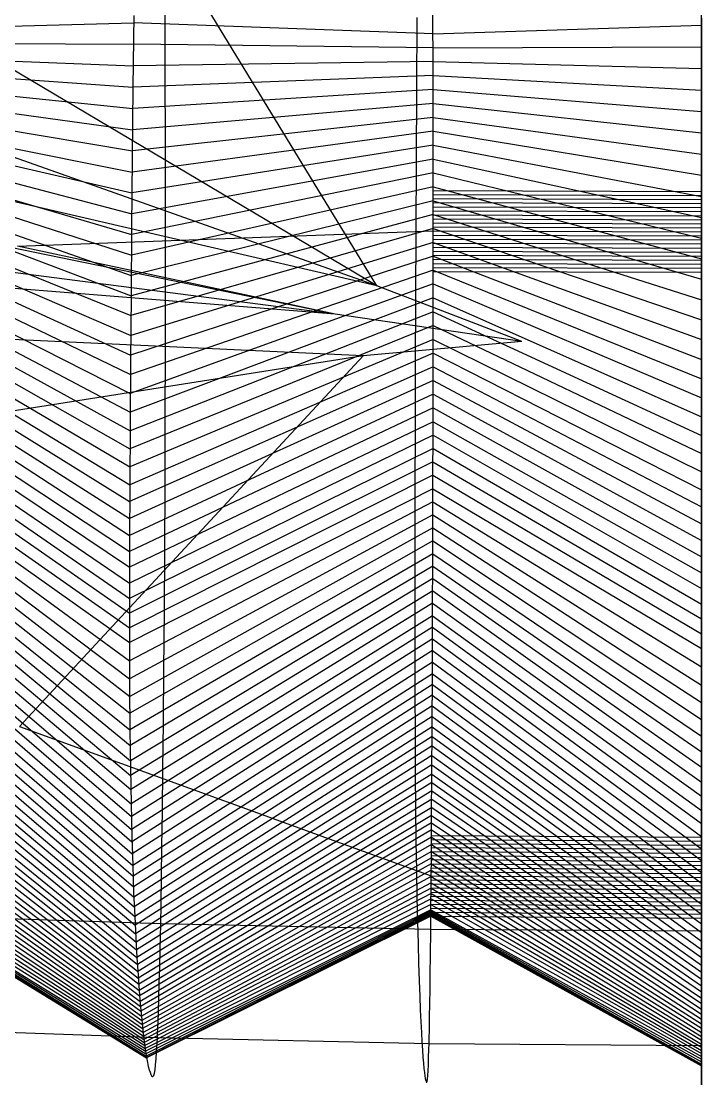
# Model space of a CAD drawing. Extents: x -483 to 483, y 0 to 271.
# Drawn here: x -75.7 to 0, y 0 to 118.3 of the extents above; entities that cross this region are included whole.
import ezdxf

# ---------------------------------------------------------------- set-up
doc = ezdxf.new("R2010")
doc.units = 0

msp = doc.modelspace()

# ---------------------------------------------------------------- linework, layer by layer
at = {"layer": 'default', "color": 30, "linetype": 'CONTINUOUS'}
msp.add_line((-36.129, 88.838, 703.288), (-153.186, 158.367, 435.962), dxfattribs=at)
at = {"layer": 'default', "color": 8, "linetype": 'CONTINUOUS'}
for p, q in [((-36.129, 88.838, 703.288), (-315.565, 153.848, 311.951)), ((-36.129, 88.838, 703.288), (-75.459, 153.319, 197.543)), ((-40.767, 85.692, 704.946), (-350.979, 149.457, 383.713)), ((-36.129, 88.838, 703.288), (-181.185, 140.264, 327.11)), ((-40.767, 85.692, 704.946), (-265.991, 114.892, 402.098)), ((-40.767, 85.692, 704.946), (-180.958, 96.986, 332.978)), ((-76.091, 93.263, 203.728), (-29.858, 94.956, 18.076)), ((-40.767, 85.692, 704.946), (-76.091, 93.263, 203.728)), ((-37.633, 81.059, 703.462), (-266.968, 91.838, 399.301)), ((-20, 82.661, 747), (-36.129, 88.838, 703.288)), ((-20, 82.661, 747), (-40.767, 85.692, 704.946)), ((-20, 82.661, 747), (-37.633, 81.059, 703.462)), ((-37.633, 81.059, 703.462), (-181.802, 58.383, 327.452)), ((-37.633, 81.059, 703.462), (-75.857, 39.86, 197.851)), ((-75.857, 39.86, 197.851), (-30.08, 23.234, 12.793))]:
    msp.add_line(p, q, dxfattribs=at)
at = {"layer": 'default', "color": 3, "linetype": 'CONTINUOUS'}
for p, q in [((-59.643, 112.447, 19.521), (-59.668, 120.189, 19.221)), ((-29.871, 112.234, 17.766), (-29.884, 120.007, 17.462)), ((-0.01, 112.159, 17.183), (-0.01, 119.943, 16.876)), ((-59.626, 104.743, 19.725), (-59.643, 112.447, 19.521)), ((-29.863, 104.499, 17.974), (-29.871, 112.234, 17.766)), ((-0.01, 104.413, 17.391), (-0.01, 112.159, 17.183)), ((-59.618, 97.053, 19.826), (-59.626, 104.743, 19.725)), ((-29.858, 96.777, 18.079), (-29.863, 104.499, 17.974)), ((-0.01, 96.681, 17.497), (-0.01, 104.413, 17.391)), ((-59.619, 89.365, 19.815), (-59.618, 97.053, 19.826)), ((-29.859, 89.058, 18.07), (-29.858, 96.777, 18.079)), ((-0.01, 88.951, 17.489), (-0.01, 96.681, 17.497)), ((-59.628, 81.699, 19.699), (-59.619, 89.365, 19.815)), ((-29.863, 81.361, 17.955), (-29.859, 89.058, 18.07)), ((-0.01, 81.244, 17.375), (-0.01, 88.951, 17.489)), ((-59.646, 74.113, 19.481), (-59.628, 81.699, 19.699)), ((-29.873, 73.745, 17.738), (-29.863, 81.361, 17.955)), ((-0.01, 73.617, 17.158), (-0.01, 81.244, 17.375)), ((-59.672, 66.684, 19.169), (-59.646, 74.113, 19.481)), ((-29.886, 66.286, 17.426), (-29.873, 73.745, 17.738)), ((-0.01, 66.148, 16.847), (-0.01, 73.617, 17.158)), ((-59.706, 59.493, 18.763), (-59.672, 66.684, 19.169)), ((-29.903, 59.065, 17.02), (-29.886, 66.286, 17.426)), ((-0.01, 58.917, 16.44), (-0.01, 66.148, 16.847)), ((-59.746, 52.625, 18.271), (-59.706, 59.493, 18.763)), ((-29.923, 52.169, 16.527), (-29.903, 59.065, 17.02)), ((-0.01, 52.011, 15.947), (-0.01, 58.917, 16.44)), ((-59.793, 46.177, 17.699), (-59.746, 52.625, 18.271)), ((-29.947, 45.695, 15.953), (-29.923, 52.169, 16.527)), ((-0.01, 45.529, 15.372), (-0.01, 52.011, 15.947)), ((-59.846, 40.295, 17.065), (-59.793, 46.177, 17.699)), ((-29.974, 39.789, 15.317), (-29.947, 45.695, 15.953)), ((-0.01, 39.615, 14.735), (-0.01, 45.529, 15.372)), ((-59.901, 35.058, 16.391), (-59.846, 40.295, 17.065)), ((-30.002, 34.531, 14.64), (-29.974, 39.789, 15.317)), ((-0.01, 34.349, 14.058), (-0.01, 39.615, 14.735)), ((-59.957, 30.476, 15.715), (-59.901, 35.058, 16.391)), ((-30.031, 29.93, 13.961), (-30.002, 34.531, 14.64)), ((-0.01, 29.742, 13.378), (-0.01, 34.349, 14.058)), ((-60.012, 26.497, 15.052), (-59.957, 30.476, 15.715)), ((-30.059, 25.935, 13.295), (-30.031, 29.93, 13.961)), ((-0.01, 25.741, 12.711), (-0.01, 29.742, 13.378)), ((-60.065, 23.05, 14.412), (-60.012, 26.497, 15.052)), ((-30.086, 22.473, 12.651), (-30.059, 25.935, 13.295)), ((-0.01, 22.275, 12.066), (-0.01, 25.741, 12.711)), ((-60.116, 20.045, 13.792), (-60.065, 23.05, 14.412)), ((-30.112, 19.456, 12.029), (-30.086, 22.473, 12.651)), ((-0.01, 19.253, 11.442), (-0.01, 22.275, 12.066)), ((-60.157, 17.878, 13.299), (-60.116, 20.045, 13.792)), ((-30.133, 17.28, 11.534), (-30.112, 19.456, 12.029)), ((-0.01, 17.074, 10.946), (-0.01, 19.253, 11.442))]:
    msp.add_line(p, q, dxfattribs=at)
at = {"layer": 'default', "color": 5, "linetype": 'CONTINUOUS'}
for p, q in [((-63.156, 118.903, -23.021), (-63.239, 110.94, -24.03)), ((-31.666, 118.702, -25.058), (-31.709, 110.707, -26.07)), ((-0.01, 118.631, -25.739), (-0.01, 110.625, -26.752)), ((-89.252, 117.429, 22.247), (-63.164, 118.106, -23.122)), ((-29.879, 116.898, 17.584), (-0.01, 117.83, -25.84)), ((-89.245, 115.891, 22.305), (-63.189, 115.718, -23.425)), ((-29.876, 115.343, 17.645), (-0.01, 115.429, -26.144)), ((-89.238, 114.353, 22.364), (-63.214, 113.329, -23.727)), ((-29.874, 113.789, 17.706), (-0.01, 113.027, -26.448)), ((-89.231, 112.815, 22.422), (-63.239, 110.94, -24.03)), ((-89.226, 111.285, 22.462), (-63.262, 108.577, -24.313)), ((-29.871, 112.234, 17.766), (-0.01, 110.625, -26.752)), ((-63.239, 110.94, -24.03), (-63.317, 103.064, -24.976)), ((-31.709, 110.707, -26.07), (-31.748, 102.798, -27.02)), ((-29.87, 110.687, 17.808), (-0.01, 108.249, -27.038)), ((-0.01, 110.625, -26.752), (-0.01, 102.706, -27.704)), ((-89.222, 109.754, 22.501), (-63.286, 106.215, -24.597)), ((-29.868, 109.14, 17.849), (-0.01, 105.873, -27.323)), ((-89.217, 108.224, 22.541), (-63.309, 103.852, -24.881)), ((-89.212, 106.694, 22.58), (-63.332, 101.514, -25.153)), ((-29.866, 107.593, 17.891), (-0.01, 103.498, -27.609)), ((-29.864, 106.046, 17.932), (-0.01, 101.147, -27.881)), ((-89.207, 105.163, 22.62), (-63.353, 99.188, -25.418)), ((-29.863, 104.499, 17.974), (-0.01, 98.808, -28.148)), ((-89.205, 103.635, 22.639), (-63.375, 96.862, -25.683)), ((-63.317, 103.064, -24.976), (-63.39, 95.312, -25.86)), ((-29.862, 102.954, 17.995), (-0.01, 96.47, -28.415)), ((-89.203, 102.108, 22.659), (-63.397, 94.555, -25.941)), ((-31.748, 102.798, -27.02), (-31.786, 95.015, -27.908)), ((-0.01, 102.706, -27.704), (-0.01, 94.911, -28.593)), ((-89.2, 100.58, 22.678), (-63.416, 92.282, -26.182)), ((-29.861, 101.41, 18.016), (-0.01, 94.15, -28.673)), ((-29.86, 99.866, 18.037), (-0.01, 91.865, -28.916)), ((-89.198, 99.052, 22.697), (-63.436, 90.01, -26.423)), ((-29.859, 98.321, 18.058), (-0.01, 89.58, -29.158)), ((-89.196, 97.524, 22.716), (-63.456, 87.738, -26.664)), ((-89.196, 95.997, 22.713), (-63.474, 85.537, -26.875)), ((-29.858, 96.777, 18.079), (-0.01, 87.296, -29.4)), ((-63.39, 95.312, -25.86), (-63.456, 87.738, -26.664)), ((-31.786, 95.015, -27.908), (-31.819, 87.41, -28.715)), ((-29.858, 95.233, 18.077), (-0.01, 85.083, -29.612)), ((-0.01, 94.911, -28.593), (-0.01, 87.296, -29.4)), ((-89.196, 94.47, 22.71), (-63.491, 83.337, -27.087)), ((-29.858, 93.69, 18.075), (-0.01, 82.871, -29.825)), ((-89.197, 92.943, 22.707), (-63.509, 81.137, -27.298)), ((-89.197, 91.416, 22.704), (-63.524, 78.999, -27.485)), ((-29.858, 92.146, 18.073), (-0.01, 80.659, -30.037)), ((-29.859, 90.602, 18.071), (-0.01, 78.51, -30.225)), ((-89.198, 89.889, 22.701), (-63.539, 76.894, -27.661)), ((-29.859, 89.058, 18.07), (-0.01, 76.392, -30.402)), ((-89.2, 88.366, 22.677), (-63.553, 74.788, -27.837)), ((-63.456, 87.738, -26.664), (-63.514, 80.403, -27.368)), ((-89.203, 86.843, 22.654), (-63.567, 72.719, -28)), ((-31.819, 87.41, -28.715), (-31.849, 80.045, -29.421)), ((-29.86, 87.519, 18.047), (-0.01, 74.275, -30.578)), ((-0.01, 87.296, -29.4), (-0.01, 79.921, -30.108)), ((-89.206, 85.32, 22.63), (-63.578, 70.723, -28.137)), ((-29.861, 85.979, 18.024), (-0.01, 72.195, -30.742)), ((-29.862, 84.44, 18.001), (-0.01, 70.188, -30.879)), ((-89.209, 83.797, 22.606), (-63.589, 68.727, -28.274)), ((-29.862, 82.9, 17.978), (-0.01, 68.182, -31.016)), ((-89.212, 82.274, 22.582), (-63.601, 66.732, -28.411)), ((-89.217, 80.767, 22.538), (-63.608, 64.855, -28.501)), ((-29.863, 81.361, 17.955), (-0.01, 66.175, -31.154)), ((-89.222, 79.261, 22.494), (-63.615, 62.978, -28.591)), ((-63.514, 80.403, -27.368), (-63.563, 73.384, -27.954)), ((-31.849, 80.045, -29.421), (-31.874, 72.998, -30.009)), ((-29.865, 79.838, 17.912), (-0.01, 64.288, -31.244)), ((-0.01, 79.921, -30.108), (-0.01, 72.864, -30.696)), ((-29.867, 78.314, 17.868), (-0.01, 62.401, -31.334)), ((-89.228, 77.754, 22.451), (-63.623, 61.101, -28.682)), ((-89.233, 76.247, 22.407), (-63.628, 59.304, -28.738)), ((-29.869, 76.791, 17.825), (-0.01, 60.514, -31.424)), ((-89.238, 74.74, 22.363), (-63.631, 57.548, -28.776)), ((-29.871, 75.268, 17.781), (-0.01, 58.707, -31.48)), ((-63.563, 73.384, -27.954), (-63.601, 66.732, -28.411)), ((-29.873, 73.745, 17.738), (-0.01, 56.941, -31.518)), ((-89.246, 73.264, 22.3), (-63.634, 55.791, -28.815)), ((-31.874, 72.998, -30.009), (-31.893, 66.318, -30.467)), ((-29.875, 72.253, 17.676), (-0.01, 55.175, -31.556)), ((-0.01, 72.864, -30.696), (-0.01, 66.175, -31.154)), ((-89.254, 71.789, 22.238), (-63.636, 54.075, -28.834)), ((-89.261, 70.313, 22.175), (-63.634, 52.44, -28.816)), ((-29.878, 70.761, 17.613), (-0.01, 53.45, -31.575)), ((-89.269, 68.837, 22.113), (-63.632, 50.805, -28.797)), ((-29.88, 69.269, 17.551), (-0.01, 51.806, -31.556)), ((-29.883, 67.778, 17.489), (-0.01, 50.162, -31.536)), ((-89.276, 67.361, 22.05), (-63.631, 49.17, -28.778)), ((-63.601, 66.732, -28.411), (-63.625, 60.475, -28.712)), ((-31.893, 66.318, -30.467), (-31.906, 60.036, -30.767)), ((-29.886, 66.286, 17.426), (-0.01, 48.518, -31.517)), ((-89.286, 65.933, 21.969), (-63.623, 47.15, -28.677)), ((-0.01, 66.175, -31.154), (-0.01, 59.885, -31.455)), ((-89.296, 64.504, 21.888), (-63.614, 45.131, -28.576)), ((-29.889, 64.842, 17.345), (-0.01, 46.488, -31.414)), ((-89.306, 63.076, 21.807), (-63.603, 43.189, -28.435)), ((-29.892, 63.397, 17.264), (-0.01, 44.457, -31.311)), ((-89.315, 61.647, 21.726), (-63.588, 41.324, -28.254)), ((-29.896, 61.953, 17.182), (-0.01, 42.505, -31.168)), ((-63.625, 60.475, -28.712), (-63.636, 54.62, -28.841)), ((-29.899, 60.509, 17.101), (-0.01, 40.63, -30.985)), ((-89.325, 60.219, 21.645), (-63.573, 39.46, -28.073)), ((-31.906, 60.036, -30.767), (-31.911, 54.158, -30.895)), ((-0.01, 59.885, -31.455), (-0.01, 53.998, -31.582)), ((-89.337, 58.854, 21.546), (-63.552, 37.748, -27.817)), ((-29.903, 59.065, 17.02), (-0.01, 38.756, -30.801)), ((-89.349, 57.49, 21.448), (-63.53, 36.035, -27.561)), ((-29.907, 57.686, 16.921), (-0.01, 37.034, -30.542)), ((-89.361, 56.126, 21.35), (-63.506, 34.394, -27.268)), ((-29.911, 56.306, 16.823), (-0.01, 35.313, -30.283)), ((-89.373, 54.761, 21.252), (-63.479, 32.824, -26.938)), ((-63.636, 54.62, -28.841), (-63.631, 49.17, -28.778)), ((-29.915, 54.927, 16.724), (-0.01, 33.663, -29.987)), ((-89.384, 53.397, 21.154), (-63.452, 31.254, -26.607)), ((-31.911, 54.158, -30.895), (-31.908, 48.685, -30.831)), ((-29.919, 53.548, 16.626), (-0.01, 32.084, -29.653)), ((-0.01, 53.998, -31.582), (-0.01, 48.518, -31.517)), ((-89.398, 52.116, 21.04), (-63.418, 29.819, -26.205)), ((-29.923, 52.169, 16.527), (-0.01, 30.506, -29.319)), ((-29.928, 50.874, 16.412), (-0.01, 29.063, -28.912)), ((-89.412, 50.836, 20.927), (-63.385, 28.383, -25.802)), ((-89.426, 49.555, 20.813), (-63.349, 27.01, -25.366)), ((-63.631, 49.17, -28.778), (-63.61, 44.121, -28.525)), ((-31.908, 48.685, -30.831), (-31.897, 43.616, -30.574)), ((-29.933, 49.579, 16.297), (-0.01, 27.62, -28.506)), ((-0.01, 48.518, -31.517), (-0.01, 43.442, -31.259)), ((-89.439, 48.274, 20.699), (-63.31, 25.699, -24.896)), ((-29.938, 48.284, 16.183), (-0.01, 26.24, -28.065)), ((-89.453, 46.993, 20.585), (-63.272, 24.387, -24.426)), ((-29.943, 46.99, 16.068), (-0.01, 24.921, -27.59)), ((-89.468, 45.825, 20.459), (-63.228, 23.196, -23.899)), ((-29.947, 45.695, 15.953), (-0.01, 23.603, -27.116)), ((-89.484, 44.657, 20.333), (-63.184, 22.004, -23.372)), ((-63.61, 44.121, -28.525), (-63.573, 39.46, -28.073)), ((-29.953, 44.514, 15.826), (-0.01, 22.405, -26.583)), ((-89.499, 43.488, 20.207), (-63.139, 20.87, -22.825)), ((-31.897, 43.616, -30.574), (-31.878, 38.936, -30.118)), ((-29.958, 43.333, 15.699), (-0.01, 21.207, -26.051)), ((-0.01, 43.442, -31.259), (-0.01, 38.756, -30.801)), ((-89.514, 42.32, 20.081), (-63.093, 19.794, -22.258)), ((-29.963, 42.152, 15.571), (-0.01, 20.067, -25.499)), ((-89.529, 41.152, 19.955), (-63.046, 18.717, -21.691)), ((-29.969, 40.97, 15.444), (-0.01, 18.985, -24.926)), ((-89.562, 39.071, 19.687), (-62.948, 16.78, -20.505)), ((-89.546, 40.111, 19.821), (-62.997, 17.749, -21.098)), ((-63.573, 39.46, -28.073), (-63.52, 35.179, -27.433)), ((-29.974, 39.789, 15.317), (-0.01, 17.904, -24.354)), ((-89.578, 38.031, 19.553), (-62.898, 15.864, -19.907)), ((-31.878, 38.936, -30.118), (-31.851, 34.638, -29.472)), ((-29.98, 38.738, 15.182), (-0.01, 16.93, -23.755)), ((-0.01, 38.756, -30.801), (-0.01, 34.452, -30.154)), ((-89.594, 36.991, 19.419), (-62.849, 14.999, -19.304)), ((-29.985, 37.686, 15.046), (-0.01, 15.957, -23.157)), ((-89.61, 35.95, 19.285), (-62.799, 14.134, -18.7)), ((-29.997, 35.582, 14.776), (-0.01, 14.166, -21.944)), ((-29.991, 36.634, 14.911), (-0.01, 15.035, -22.553)), ((-89.627, 35.04, 19.151), (-62.748, 13.361, -18.091)), ((-63.52, 35.179, -27.433), (-63.452, 31.254, -26.607)), ((-31.851, 34.638, -29.472), (-31.816, 30.698, -28.64)), ((-30.002, 34.531, 14.64), (-0.01, 13.296, -21.335)), ((-0.01, 34.452, -30.154), (-0.01, 30.506, -29.319)), ((-89.659, 33.22, 18.882), (-62.648, 11.86, -16.875)), ((-89.643, 34.13, 19.017), (-62.698, 12.589, -17.482)), ((-30.008, 33.61, 14.504), (-0.01, 12.52, -20.72)), ((-89.675, 32.309, 18.748), (-62.598, 11.174, -16.269)), ((-30.014, 32.69, 14.369), (-0.01, 11.744, -20.105)), ((-89.691, 31.399, 18.614), (-62.548, 10.488, -15.663)), ((-63.452, 31.254, -26.607), (-63.369, 27.666, -25.601)), ((-30.025, 30.85, 14.097), (-0.01, 10.322, -18.881)), ((-30.019, 31.77, 14.233), (-0.01, 11.011, -19.492)), ((-89.723, 29.819, 18.351), (-62.449, 9.273, -14.467)), ((-89.707, 30.609, 18.482), (-62.499, 9.881, -15.065)), ((-31.816, 30.698, -28.64), (-31.774, 27.095, -27.626)), ((-30.031, 29.93, 13.961), (-0.01, 9.632, -18.269)), ((-0.01, 30.506, -29.319), (-0.01, 26.899, -28.303)), ((-89.739, 29.029, 18.219), (-62.4, 8.701, -13.875)), ((-30.036, 29.131, 13.828), (-0.01, 9.022, -17.666)), ((-89.771, 27.448, 17.956), (-62.304, 7.627, -12.704)), ((-89.755, 28.238, 18.088), (-62.352, 8.164, -13.289)), ((-63.369, 27.666, -25.601), (-63.272, 24.387, -24.426)), ((-30.048, 27.533, 13.562), (-0.01, 7.836, -16.464)), ((-30.042, 28.332, 13.695), (-0.01, 8.411, -17.062)), ((-89.802, 26.079, 17.702), (-62.209, 6.682, -11.557)), ((-89.786, 26.763, 17.829), (-62.256, 7.154, -12.13)), ((-31.774, 27.095, -27.626), (-31.724, 23.804, -26.442)), ((-30.053, 26.734, 13.429), (-0.01, 7.296, -15.874)), ((-0.01, 26.899, -28.303), (-0.01, 23.603, -27.116)), ((-89.817, 25.394, 17.575), (-62.162, 6.238, -10.991)), ((-30.064, 25.243, 13.167), (-0.01, 6.282, -14.704)), ((-30.059, 25.935, 13.295), (-0.01, 6.757, -15.283)), ((-89.848, 24.024, 17.32), (-62.07, 5.41, -9.873)), ((-89.832, 24.709, 17.447), (-62.116, 5.824, -10.432)), ((-63.272, 24.387, -24.426), (-63.163, 21.408, -23.108)), ((-31.724, 23.804, -26.442), (-31.669, 20.813, -25.115)), ((-30.075, 23.858, 12.909), (-0.01, 5.361, -13.554)), ((-30.07, 24.55, 13.038), (-0.01, 5.807, -14.125)), ((-89.877, 22.83, 17.075), (-61.98, 4.685, -8.778)), ((-89.863, 23.427, 17.197), (-62.025, 5.047, -9.326)), ((-30.08, 23.166, 12.78), (-0.01, 4.945, -12.99)), ((-0.01, 23.603, -27.116), (-0.01, 20.608, -25.785)), ((-89.907, 21.636, 16.829), (-61.891, 4.032, -7.701)), ((-89.892, 22.233, 16.952), (-61.935, 4.346, -8.236)), ((-63.163, 21.408, -23.108), (-63.046, 18.717, -21.691)), ((-30.091, 21.87, 12.527), (-0.01, 4.164, -11.873)), ((-30.086, 22.473, 12.651), (-0.01, 4.529, -12.426)), ((-89.943, 20.277, 16.533), (-61.73, 3.002, -5.758)), ((-89.939, 20.43, 16.568), (-61.734, 3.021, -5.8)), ((-89.934, 20.582, 16.602), (-61.737, 3.04, -5.842)), ((-89.93, 20.735, 16.637), (-61.76, 3.183, -6.124)), ((-89.926, 20.887, 16.671), (-61.803, 3.451, -6.645)), ((-89.922, 21.04, 16.706), (-61.846, 3.718, -7.166)), ((-31.669, 20.813, -25.115), (-31.609, 18.112, -23.687)), ((-30.101, 20.663, 12.278), (-0.01, 3.46, -10.774)), ((-30.096, 21.266, 12.403), (-0.01, 3.8, -11.321)), ((-0.01, 20.608, -25.785), (-0.01, 17.904, -24.354)), ((-30.116, 19.023, 11.931), (-0.01, 2.149, -8.362)), ((-30.115, 19.167, 11.963), (-0.01, 2.292, -8.643)), ((-30.113, 19.311, 11.996), (-0.01, 2.561, -9.169)), ((-30.112, 19.456, 12.029), (-0.01, 2.829, -9.694)), ((-30.107, 20.059, 12.154), (-0.01, 3.145, -10.234)), ((-63.046, 18.717, -21.691), (-62.923, 16.296, -20.209)), ((-31.609, 18.112, -23.687), (-31.546, 15.681, -22.195)), ((-30.119, 18.734, 11.865), (-0.01, 2.117, -8.289)), ((-30.117, 18.878, 11.898), (-0.01, 2.133, -8.325)), ((-0.01, 17.904, -24.354), (-0.01, 15.47, -22.858)), ((-62.923, 16.296, -20.209), (-62.799, 14.134, -18.7)), ((-31.546, 15.681, -22.195), (-31.483, 13.51, -20.675)), ((-0.01, 15.47, -22.858), (-0.01, 13.296, -21.335)), ((-62.799, 14.134, -18.7), (-62.673, 12.203, -17.178)), ((-31.483, 13.51, -20.675), (-31.418, 11.572, -19.142)), ((-0.01, 13.296, -21.335), (-0.01, 11.356, -19.798)), ((-62.673, 12.203, -17.178), (-62.548, 10.488, -15.663)), ((-31.418, 11.572, -19.142), (-31.354, 9.851, -17.617)), ((-0.01, 11.356, -19.798), (-0.01, 9.632, -18.269)), ((-62.548, 10.488, -15.663), (-62.425, 8.97, -14.168)), ((-31.354, 9.851, -17.617), (-31.291, 8.327, -16.111)), ((-0.01, 9.632, -18.269), (-0.01, 8.106, -16.76)), ((-62.425, 8.97, -14.168), (-62.304, 7.627, -12.704)), ((-31.291, 8.327, -16.111), (-31.229, 6.979, -14.638)), ((-62.304, 7.627, -12.704), (-62.185, 6.445, -11.27)), ((-0.01, 8.106, -16.76), (-0.01, 6.757, -15.283)), ((-62.185, 6.445, -11.27), (-62.07, 5.41, -9.873)), ((-31.229, 6.979, -14.638), (-31.169, 5.793, -13.194)), ((-0.01, 6.757, -15.283), (-0.01, 5.569, -13.836)), ((-62.07, 5.41, -9.873), (-61.957, 4.503, -8.504)), ((-60.556, 4.62, 8.461), (-60.528, 5.21, 8.803)), ((-31.169, 5.793, -13.194), (-31.11, 4.754, -11.788)), ((-31.11, 4.754, -11.788), (-31.052, 3.844, -10.409)), ((-0.01, 5.569, -13.836), (-0.01, 4.529, -12.426)), ((-61.957, 4.503, -8.504), (-61.846, 3.718, -7.166)), ((-61.846, 3.718, -7.166), (-61.739, 3.049, -5.864)), ((-60.663, 2.871, 7.168), (-60.608, 3.677, 7.832)), ((-60.608, 3.677, 7.832), (-60.556, 4.62, 8.461)), ((-31.052, 3.844, -10.409), (-30.996, 3.057, -9.062)), ((-30.363, 3.02, 6.035), (-30.337, 3.967, 6.668)), ((-30.337, 3.967, 6.668), (-30.322, 4.56, 7.011)), ((-0.01, 4.529, -12.426), (-0.01, 3.618, -11.044)), ((-0.01, 3.743, 6.071), (-0.01, 4.336, 6.415)), ((-0.01, 2.794, 5.437), (-0.01, 3.743, 6.071)), ((-0.01, 3.618, -11.044), (-0.01, 2.829, -9.694)), ((-61.739, 3.049, -5.864), (-61.635, 2.488, -4.601)), ((-61.635, 2.488, -4.601), (-61.534, 2.032, -3.387)), ((-60.723, 2.203, 6.44), (-60.663, 2.871, 7.168)), ((-30.996, 3.057, -9.062), (-30.941, 2.385, -7.751)), ((-30.941, 2.385, -7.751), (-30.888, 1.822, -6.48)), ((-30.391, 2.211, 5.367), (-30.363, 3.02, 6.035)), ((-0.01, 2.829, -9.694), (-0.01, 2.157, -8.38)), ((-0.01, 1.984, 4.767), (-0.01, 2.794, 5.437)), ((-61.534, 2.032, -3.387), (-61.437, 1.668, -2.205)), ((-61.437, 1.668, -2.205), (-61.344, 1.379, -1.077)), ((-61.344, 1.379, -1.077), (-61.249, 1.154, 0.075)), ((-60.915, 1.029, 4.11), (-60.858, 1.284, 4.804)), ((-60.858, 1.284, 4.804), (-60.787, 1.675, 5.661)), ((-60.787, 1.675, 5.661), (-60.723, 2.203, 6.44)), ((-30.888, 1.822, -6.48), (-30.836, 1.365, -5.257)), ((-30.836, 1.365, -5.257), (-30.786, 0.999, -4.068)), ((-30.455, 1.009, 3.85), (-30.422, 1.54, 4.634)), ((-30.422, 1.54, 4.634), (-30.391, 2.211, 5.367)), ((-0.01, 2.157, -8.38), (-0.01, 1.594, -7.106)), ((-0.01, 1.312, 4.033), (-0.01, 1.984, 4.767)), ((-0.01, 1.594, -7.106), (-0.01, 1.136, -5.881)), ((-0.01, 0.781, 3.247), (-0.01, 1.312, 4.033)), ((-61.249, 1.154, 0.075), (-61.168, 0.99, 1.051)), ((-61.168, 0.99, 1.051), (-61.053, 0.9, 2.442)), ((-61.053, 0.9, 2.442), (-61.044, 0.905, 2.552)), ((-61.044, 0.905, 2.552), (-60.915, 1.029, 4.11)), ((-30.786, 0.999, -4.068), (-30.739, 0.709, -2.932)), ((-30.739, 0.709, -2.932), (-30.69, 0.485, -1.772)), ((-30.69, 0.485, -1.772), (-30.649, 0.319, -0.79)), ((-30.649, 0.319, -0.79), (-30.59, 0.23, 0.61)), ((-30.59, 0.23, 0.61), (-30.586, 0.235, 0.721)), ((-30.586, 0.235, 0.721), (-30.52, 0.36, 2.29)), ((-30.52, 0.36, 2.29), (-30.491, 0.617, 2.987)), ((-30.491, 0.617, 2.987), (-30.455, 1.009, 3.85)), ((-0.01, 1.136, -5.881), (-0.01, 0.77, -4.689)), ((-0.01, 0.388, 2.382), (-0.01, 0.781, 3.247)), ((-0.01, 0.77, -4.689), (-0.01, 0.48, -3.55)), ((-0.01, 0.48, -3.55), (-0.01, 0.255, -2.388)), ((-0.01, 0.13, 1.683), (-0.01, 0.388, 2.382)), ((-0.01, 0.255, -2.388), (-0.01, 0.089, -1.404)), ((-0.01, 0.005, 0.111), (-0.01, 0.13, 1.683)), ((-0.01, 0.089, -1.404), (-0.01, 0)), ((-0.01, 0), (-0.01, 0.005, 0.111))]:
    msp.add_line(p, q, dxfattribs=at)
at = {"layer": 'default', "color": 1, "linetype": 'CONTINUOUS'}
for p, q in [((-29.879, 116.898, 17.584), (-63.164, 118.106, -23.122)), ((-29.876, 115.343, 17.645), (-63.189, 115.718, -23.425)), ((-29.874, 113.789, 17.706), (-63.214, 113.329, -23.727)), ((-29.871, 112.234, 17.766), (-63.239, 110.94, -24.03)), ((-29.87, 110.687, 17.808), (-63.262, 108.577, -24.313)), ((-29.868, 109.14, 17.849), (-63.286, 106.215, -24.597)), ((-29.866, 107.593, 17.891), (-63.309, 103.852, -24.881)), ((-29.864, 106.046, 17.932), (-63.332, 101.514, -25.153)), ((-29.863, 104.499, 17.974), (-63.353, 99.188, -25.418)), ((-29.862, 102.954, 17.995), (-63.375, 96.862, -25.683)), ((-29.861, 101.41, 18.016), (-63.397, 94.555, -25.941)), ((-29.86, 99.866, 18.037), (-63.416, 92.282, -26.182)), ((-29.859, 98.321, 18.058), (-63.436, 90.01, -26.423)), ((-29.858, 96.777, 18.079), (-63.456, 87.738, -26.664)), ((-29.858, 95.233, 18.077), (-63.474, 85.537, -26.875)), ((-29.858, 93.69, 18.075), (-63.491, 83.337, -27.087)), ((-29.858, 92.146, 18.073), (-63.509, 81.137, -27.298)), ((-29.859, 90.602, 18.071), (-63.524, 78.999, -27.485)), ((-29.859, 89.058, 18.07), (-63.539, 76.894, -27.661)), ((-29.86, 87.519, 18.047), (-63.553, 74.788, -27.837)), ((-29.861, 85.979, 18.024), (-63.567, 72.719, -28)), ((-29.862, 84.44, 18.001), (-63.578, 70.723, -28.137)), ((-29.862, 82.9, 17.978), (-63.589, 68.727, -28.274)), ((-29.863, 81.361, 17.955), (-63.601, 66.732, -28.411)), ((-29.865, 79.838, 17.912), (-63.608, 64.855, -28.501)), ((-29.867, 78.314, 17.868), (-63.615, 62.978, -28.591)), ((-29.869, 76.791, 17.825), (-63.623, 61.101, -28.682)), ((-29.871, 75.268, 17.781), (-63.628, 59.304, -28.738)), ((-29.873, 73.745, 17.738), (-63.631, 57.548, -28.776)), ((-29.875, 72.253, 17.676), (-63.634, 55.791, -28.815)), ((-29.878, 70.761, 17.613), (-63.636, 54.075, -28.834)), ((-29.88, 69.269, 17.551), (-63.634, 52.44, -28.816)), ((-29.883, 67.778, 17.489), (-63.632, 50.805, -28.797)), ((-29.886, 66.286, 17.426), (-63.631, 49.17, -28.778)), ((-29.889, 64.842, 17.345), (-63.623, 47.15, -28.677)), ((-29.892, 63.397, 17.264), (-63.614, 45.131, -28.576)), ((-29.896, 61.953, 17.182), (-63.603, 43.189, -28.435)), ((-29.899, 60.509, 17.101), (-63.588, 41.324, -28.254)), ((-29.903, 59.065, 17.02), (-63.573, 39.46, -28.073)), ((-29.907, 57.686, 16.921), (-63.552, 37.748, -27.817)), ((-29.911, 56.306, 16.823), (-63.53, 36.035, -27.561)), ((-29.915, 54.927, 16.724), (-63.506, 34.394, -27.268)), ((-29.919, 53.548, 16.626), (-63.479, 32.824, -26.938)), ((-29.923, 52.169, 16.527), (-63.452, 31.254, -26.607)), ((-29.928, 50.874, 16.412), (-63.418, 29.819, -26.205)), ((-29.933, 49.579, 16.297), (-63.385, 28.383, -25.802)), ((-29.938, 48.284, 16.183), (-63.349, 27.01, -25.366)), ((-29.943, 46.99, 16.068), (-63.31, 25.699, -24.896)), ((-29.947, 45.695, 15.953), (-63.272, 24.387, -24.426)), ((-29.953, 44.514, 15.826), (-63.228, 23.196, -23.899)), ((-29.958, 43.333, 15.699), (-63.184, 22.004, -23.372)), ((-29.963, 42.152, 15.571), (-63.139, 20.87, -22.825)), ((-29.969, 40.97, 15.444), (-63.093, 19.794, -22.258)), ((-29.974, 39.789, 15.317), (-63.046, 18.717, -21.691)), ((-29.98, 38.738, 15.182), (-62.997, 17.749, -21.098)), ((-29.985, 37.686, 15.046), (-62.948, 16.78, -20.505)), ((-29.991, 36.634, 14.911), (-62.898, 15.864, -19.907)), ((-29.997, 35.582, 14.776), (-62.849, 14.999, -19.304)), ((-30.002, 34.531, 14.64), (-62.799, 14.134, -18.7)), ((-30.008, 33.61, 14.504), (-62.748, 13.361, -18.091)), ((-30.014, 32.69, 14.369), (-62.698, 12.589, -17.482)), ((-30.019, 31.77, 14.233), (-62.648, 11.86, -16.875)), ((-30.025, 30.85, 14.097), (-62.598, 11.174, -16.269)), ((-30.031, 29.93, 13.961), (-62.548, 10.488, -15.663)), ((-30.036, 29.131, 13.828), (-62.499, 9.881, -15.065)), ((-30.042, 28.332, 13.695), (-62.449, 9.273, -14.467)), ((-30.048, 27.533, 13.562), (-62.4, 8.701, -13.875)), ((-30.053, 26.734, 13.429), (-62.352, 8.164, -13.289)), ((-30.059, 25.935, 13.295), (-62.304, 7.627, -12.704)), ((-30.064, 25.243, 13.167), (-62.256, 7.154, -12.13)), ((-30.07, 24.55, 13.038), (-62.209, 6.682, -11.557)), ((-30.075, 23.858, 12.909), (-62.162, 6.238, -10.991)), ((-30.08, 23.166, 12.78), (-62.116, 5.824, -10.432)), ((-30.086, 22.473, 12.651), (-62.07, 5.41, -9.873)), ((-30.091, 21.87, 12.527), (-62.025, 5.047, -9.326)), ((-30.096, 21.266, 12.403), (-61.98, 4.685, -8.778)), ((-30.101, 20.663, 12.278), (-61.935, 4.346, -8.236)), ((-30.107, 20.059, 12.154), (-61.891, 4.032, -7.701)), ((-30.112, 19.456, 12.029), (-61.846, 3.718, -7.166)), ((-30.113, 19.311, 11.996), (-61.803, 3.451, -6.645)), ((-30.115, 19.167, 11.963), (-61.76, 3.183, -6.124)), ((-30.116, 19.023, 11.931), (-61.737, 3.04, -5.842)), ((-60.157, 17.878, 13.299), (-89.981, 18.887, 16.217)), ((-30.117, 18.878, 11.898), (-61.734, 3.021, -5.8)), ((-30.119, 18.734, 11.865), (-61.73, 3.002, -5.758)), ((-60.218, 14.913, 12.552), (-60.157, 17.878, 13.299)), ((-30.133, 17.28, 11.534), (-60.157, 17.878, 13.299)), ((-30.164, 14.303, 10.782), (-30.133, 17.28, 11.534)), ((-0.01, 17.074, 10.946), (-30.133, 17.28, 11.534)), ((-0.01, 14.093, 10.193), (-0.01, 17.074, 10.946)), ((-0.01, 17.074, 10.946), (0.01, 17.074, 10.946)), ((0.01, 17.074, 10.946), (-0.01, 17.074, 10.946)), ((-60.262, 13.064, 12.027), (-60.218, 14.913, 12.552)), ((-30.186, 12.446, 10.255), (-30.164, 14.303, 10.782)), ((-60.309, 11.25, 11.454), (-60.262, 13.064, 12.027)), ((-0.01, 12.234, 9.665), (-0.01, 14.093, 10.193)), ((-30.21, 10.625, 9.678), (-30.186, 12.446, 10.255)), ((-0.01, 10.41, 9.087), (-0.01, 12.234, 9.665)), ((-60.357, 9.633, 10.876), (-60.309, 11.25, 11.454)), ((-60.405, 8.18, 10.29), (-60.357, 9.633, 10.876)), ((-30.235, 9.001, 9.097), (-30.21, 10.625, 9.678)), ((-0.01, 8.784, 8.505), (-0.01, 10.41, 9.087)), ((-30.259, 7.542, 8.507), (-30.235, 9.001, 9.097)), ((-0.01, 7.323, 7.914), (-0.01, 8.784, 8.505)), ((-60.455, 6.873, 9.69), (-60.405, 8.18, 10.29)), ((-30.285, 6.23, 7.904), (-30.259, 7.542, 8.507)), ((-0.01, 6.009, 7.309), (-0.01, 7.323, 7.914)), ((-60.528, 5.21, 8.803), (-90.519, 6.308, 11.761)), ((-60.505, 5.69, 9.08), (-60.455, 6.873, 9.69)), ((-30.31, 5.041, 7.29), (-30.285, 6.23, 7.904)), ((-0.01, 4.819, 6.694), (-0.01, 6.009, 7.309)), ((-60.528, 5.21, 8.803), (-60.505, 5.69, 9.08)), ((-30.322, 4.56, 7.011), (-60.528, 5.21, 8.803)), ((-30.322, 4.56, 7.011), (-30.31, 5.041, 7.29)), ((-0.01, 4.336, 6.415), (-0.01, 4.819, 6.694)), ((-0.01, 4.336, 6.415), (-30.322, 4.56, 7.011)), ((-0.01, 4.336, 6.415), (0.01, 4.336, 6.415)), ((0.01, 4.336, 6.415), (-0.01, 4.336, 6.415))]:
    msp.add_line(p, q, dxfattribs=at)
at = {"layer": 'default', "color": 2, "linetype": 'CONTINUOUS'}
for p, q in [((-29.86, 99.456, 18.042), (-0.01, 99.357, 17.46)), ((-0.01, 98.907, 17.467), (-0.01, 99.357, 17.46)), ((-29.86, 99.006, 18.048), (-0.01, 98.907, 17.467)), ((-29.86, 99.006, 18.048), (-29.86, 99.006, 18.042)), ((-29.859, 98.556, 18.054), (-29.86, 98.556, 18.048)), ((-29.859, 98.556, 18.054), (-0.01, 98.457, 17.473)), ((-0.01, 98.457, 17.473), (-0.01, 98.907, 17.467)), ((-0.01, 98.007, 17.479), (-0.01, 98.457, 17.473)), ((-29.859, 98.106, 18.061), (-0.01, 98.007, 17.479)), ((-29.859, 98.106, 18.061), (-29.859, 98.106, 18.054)), ((-29.859, 97.656, 18.067), (-0.01, 97.557, 17.485)), ((-29.859, 97.656, 18.067), (-29.859, 97.656, 18.061)), ((-29.859, 97.206, 18.073), (-0.01, 97.107, 17.491)), ((-29.859, 97.206, 18.073), (-29.859, 97.206, 18.067)), ((-0.01, 97.557, 17.485), (-0.01, 98.007, 17.479)), ((-0.01, 97.107, 17.491), (-0.01, 97.557, 17.485)), ((-0.01, 96.657, 17.497), (-0.01, 97.107, 17.491)), ((-29.858, 96.756, 18.078), (-29.859, 96.756, 18.073)), ((-29.858, 96.756, 18.078), (-0.01, 96.657, 17.497)), ((-29.858, 96.306, 18.078), (-0.01, 96.207, 17.497)), ((-29.858, 96.306, 18.078), (-29.858, 96.306, 18.078)), ((-29.858, 95.856, 18.077), (-0.01, 95.757, 17.496)), ((-29.858, 95.856, 18.077), (-29.858, 95.856, 18.078)), ((-0.01, 96.207, 17.497), (-0.01, 96.657, 17.497)), ((-0.01, 95.757, 17.496), (-0.01, 96.207, 17.497)), ((-29.858, 95.406, 18.077), (-0.01, 95.307, 17.496)), ((-29.858, 95.406, 18.077), (-29.858, 95.406, 18.077)), ((-29.858, 94.956, 18.076), (-0.01, 94.857, 17.495)), ((-29.858, 94.956, 18.076), (-29.858, 94.956, 18.077)), ((-0.01, 95.307, 17.496), (-0.01, 95.757, 17.496)), ((-0.01, 94.857, 17.495), (-0.01, 95.307, 17.496)), ((-0.01, 94.407, 17.495), (-0.01, 94.857, 17.495)), ((-29.858, 94.506, 18.076), (-0.01, 94.407, 17.495)), ((-29.858, 94.506, 18.076), (-29.858, 94.506, 18.076)), ((-29.858, 94.056, 18.075), (-0.01, 93.957, 17.494)), ((-29.858, 94.056, 18.075), (-29.858, 94.056, 18.076)), ((-29.858, 93.606, 18.075), (-0.01, 93.507, 17.494)), ((-29.858, 93.606, 18.075), (-29.858, 93.606, 18.075)), ((-0.01, 93.957, 17.494), (-0.01, 94.407, 17.495)), ((-0.01, 93.507, 17.494), (-0.01, 93.957, 17.494)), ((-0.01, 93.057, 17.493), (-0.01, 93.507, 17.494)), ((-29.858, 93.156, 18.074), (-0.01, 93.057, 17.493)), ((-29.858, 93.156, 18.074), (-29.858, 93.156, 18.075)), ((-29.858, 92.706, 18.074), (-0.01, 92.607, 17.493)), ((-29.858, 92.706, 18.074), (-29.858, 92.706, 18.074)), ((-0.01, 92.607, 17.493), (-0.01, 93.057, 17.493)), ((-0.01, 92.157, 17.492), (-0.01, 92.607, 17.493)), ((-29.859, 91.806, 18.073), (-0.01, 91.707, 17.492)), ((-29.859, 91.806, 18.073), (-29.858, 91.806, 18.073)), ((-29.859, 91.356, 18.072), (-0.01, 91.257, 17.491)), ((-29.859, 91.356, 18.072), (-29.859, 91.356, 18.073)), ((-29.858, 92.256, 18.073), (-0.01, 92.157, 17.492)), ((-29.858, 92.256, 18.073), (-29.858, 92.256, 18.074)), ((-0.01, 91.707, 17.492), (-0.01, 92.157, 17.492)), ((-0.01, 91.257, 17.491), (-0.01, 91.707, 17.492)), ((-0.01, 90.807, 17.491), (-0.01, 91.257, 17.491)), ((-29.859, 90.906, 18.072), (-0.01, 90.807, 17.491)), ((-29.859, 90.906, 18.072), (-29.859, 90.906, 18.072)), ((-29.859, 90.456, 18.071), (-0.01, 90.357, 17.49)), ((-29.859, 90.456, 18.071), (-29.859, 90.456, 18.072)), ((-0.01, 90.357, 17.49), (-0.01, 90.807, 17.491)), ((-30.049, 27.284, 13.52), (-0.01, 27.087, 12.935)), ((-30.049, 27.284, 13.52), (-30.046, 27.284, 13.595)), ((-30.046, 27.734, 13.595), (-0.01, 27.537, 13.01)), ((-0.01, 27.087, 12.935), (-0.01, 27.537, 13.01)), ((-30.056, 26.384, 13.37), (-0.01, 26.187, 12.785)), ((-30.056, 26.384, 13.37), (-30.052, 26.384, 13.445)), ((-30.052, 26.834, 13.445), (-0.01, 26.637, 12.86)), ((-30.052, 26.834, 13.445), (-30.049, 26.834, 13.52)), ((-0.01, 26.637, 12.86), (-0.01, 27.087, 12.935)), ((-0.01, 26.187, 12.785), (-0.01, 26.637, 12.86)), ((-0.01, 25.737, 12.71), (-0.01, 26.187, 12.785)), ((-30.066, 25.034, 13.128), (-0.01, 24.837, 12.542)), ((-30.066, 25.034, 13.128), (-30.062, 25.034, 13.212)), ((-30.062, 25.484, 13.212), (-0.01, 25.287, 12.626)), ((-30.062, 25.484, 13.212), (-30.059, 25.484, 13.295)), ((-30.059, 25.934, 13.295), (-0.01, 25.737, 12.71)), ((-30.059, 25.934, 13.295), (-30.056, 25.934, 13.37)), ((-0.01, 25.287, 12.626), (-0.01, 25.737, 12.71)), ((-0.01, 24.837, 12.542), (-0.01, 25.287, 12.626)), ((-30.076, 23.684, 12.877), (-0.01, 23.487, 12.291)), ((-30.076, 23.684, 12.877), (-30.073, 23.684, 12.96)), ((-30.073, 24.134, 12.96), (-0.01, 23.937, 12.375)), ((-30.073, 24.134, 12.96), (-30.069, 24.134, 13.044)), ((-30.069, 24.584, 13.044), (-0.01, 24.387, 12.459)), ((-30.069, 24.584, 13.044), (-30.066, 24.584, 13.128)), ((-0.01, 24.387, 12.459), (-0.01, 24.837, 12.542)), ((-0.01, 23.937, 12.375), (-0.01, 24.387, 12.459)), ((-0.01, 23.487, 12.291), (-0.01, 23.937, 12.375)), ((-30.083, 22.784, 12.709), (-0.01, 22.587, 12.124)), ((-30.083, 22.784, 12.709), (-30.08, 22.784, 12.793)), ((-30.08, 23.234, 12.793), (-0.01, 23.037, 12.208)), ((-30.08, 23.234, 12.793), (-30.076, 23.234, 12.877)), ((-0.01, 23.037, 12.208), (-0.01, 23.487, 12.291)), ((-0.01, 22.587, 12.124), (-0.01, 23.037, 12.208)), ((-0.01, 22.137, 12.037), (-0.01, 22.587, 12.124)), ((-30.095, 21.434, 12.437), (-0.01, 21.237, 11.852)), ((-30.095, 21.434, 12.437), (-30.091, 21.434, 12.53)), ((-30.091, 21.884, 12.53), (-0.01, 21.687, 11.944)), ((-30.091, 21.884, 12.53), (-30.087, 21.884, 12.623)), ((-30.087, 22.334, 12.623), (-0.01, 22.137, 12.037)), ((-30.087, 22.334, 12.623), (-30.083, 22.334, 12.709)), ((-0.01, 21.687, 11.944), (-0.01, 22.137, 12.037)), ((-0.01, 21.237, 11.852), (-0.01, 21.687, 11.944)), ((-30.102, 20.534, 12.252), (-0.01, 20.337, 11.666)), ((-30.102, 20.534, 12.252), (-30.099, 20.534, 12.344)), ((-30.099, 20.984, 12.344), (-0.01, 20.787, 11.759)), ((-30.099, 20.984, 12.344), (-30.095, 20.984, 12.437)), ((-0.01, 20.787, 11.759), (-0.01, 21.237, 11.852)), ((-0.01, 20.337, 11.666), (-0.01, 20.787, 11.759)), ((-0.01, 19.887, 11.573), (-0.01, 20.337, 11.666)), ((-30.114, 19.184, 11.967), (-0.01, 18.987, 11.382)), ((-30.114, 19.184, 11.967), (-30.11, 19.184, 12.066)), ((-30.11, 19.634, 12.066), (-0.01, 19.437, 11.48)), ((-30.11, 19.634, 12.066), (-30.106, 19.634, 12.159)), ((-30.106, 20.084, 12.159), (-0.01, 19.887, 11.573)), ((-30.106, 20.084, 12.159), (-30.102, 20.084, 12.252)), ((-0.01, 19.437, 11.48), (-0.01, 19.887, 11.573)), ((-0.01, 18.987, 11.382), (-0.01, 19.437, 11.48)), ((-0.01, 18.537, 11.279), (-0.01, 18.987, 11.382)), ((-30.119, 18.734, 11.865), (-0.01, 18.537, 11.279)), ((-30.119, 18.734, 11.865), (-30.114, 18.734, 11.967))]:
    msp.add_line(p, q, dxfattribs=at)

doc.saveas('drawing.dxf')
